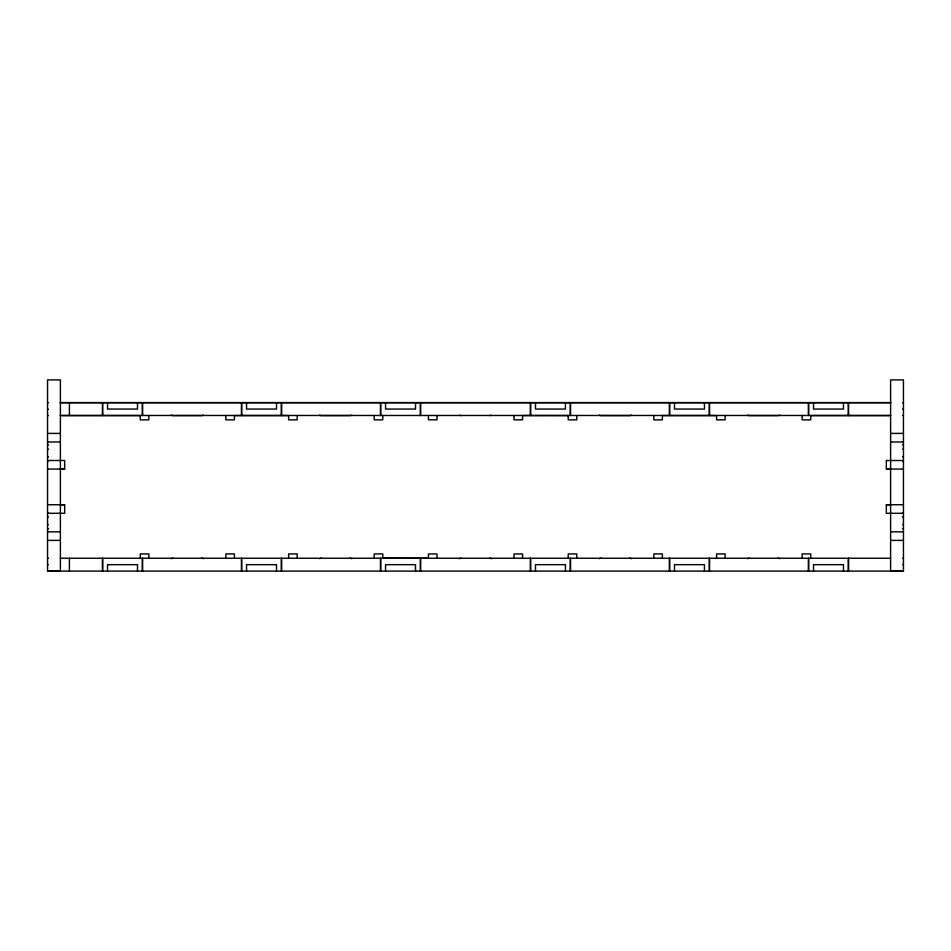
<?xml version="1.0" encoding="UTF-8"?>
<svg xmlns="http://www.w3.org/2000/svg" width="951" height="951" viewBox="0 0 951 951"><rect width="100%" height="100%" fill="white"/><g stroke="black" fill="none" stroke-linecap="round" stroke-linejoin="round"><path stroke-width="1.43" d="M60.21 402.642L890.79 402.642M47.55 402.665L48.358 402.737M60.388 402.665L890.611 402.665M902.642 402.737L903.45 402.737M47.55 409.156L48.358 409.156M902.642 409.156L903.45 409.156M60.388 415.48L890.611 415.48M47.55 415.575L48.358 415.575M60.388 415.575L140.273 415.575M234.421 415.575L288.629 415.575M662.372 415.575L716.578 415.575L716.578 419.855L725.137 419.819L725.137 415.539M810.727 415.575L890.611 415.575M902.642 415.575L903.45 415.575M47.55 433.406L60.388 433.406M890.611 433.406L903.45 433.406M47.55 441.965L60.388 441.965M890.611 441.965L903.45 441.965M47.55 444.937L48.358 444.937M902.642 444.937L903.45 444.937M47.55 449.157L48.358 449.157M902.642 449.157L903.45 449.157M47.55 456.884L48.358 456.884M902.642 456.884L903.45 456.884M47.55 460.51L64.668 460.474L64.668 469.069L47.55 469.069M903.45 460.51L886.332 460.51L886.332 469.069L903.45 469.069M47.55 461.104L48.358 461.104M902.642 461.104L903.45 461.104M60.388 469.033L64.668 469.033M886.332 469.033L890.611 469.033M60.388 504.696L64.668 504.696L64.668 513.29L47.55 513.29M890.611 504.696L886.332 504.696L886.332 513.29L903.45 513.29M47.55 504.731L64.668 504.731M886.332 504.731L903.45 504.731M47.55 512.696L48.358 512.696M902.642 512.696L903.45 512.696M47.55 516.916L48.358 516.916M902.642 516.916L903.45 516.916M47.55 524.643L48.358 524.643M902.642 524.643L903.45 524.643M47.55 528.863L48.358 528.863M902.642 528.863L903.45 528.863M47.55 531.835L60.388 531.835M890.611 531.835L903.45 531.835M47.55 540.394L60.388 540.394M890.611 540.394L903.45 540.394M47.55 558.225L48.358 558.225M60.388 558.249L890.611 558.249M902.642 558.225L903.45 558.225M47.55 564.644L48.358 564.644M902.642 564.644L903.45 564.644M47.55 571.064L60.388 571.064L60.388 379.913L47.55 379.913L47.55 571.087L903.45 571.087L903.45 379.913L890.611 379.913L890.611 571.087L903.45 571.064M568.222 415.575L522.575 415.539L522.575 419.819L514.015 419.819L514.015 415.504M848.53 402.642L848.53 415.48M848.53 558.249L848.53 571.087M848.351 402.642L848.351 415.48M848.351 558.249L848.351 571.087M843.466 402.642L843.466 409.061L813.509 409.061L813.509 402.642M843.466 571.087L843.466 564.668L813.509 564.668L813.509 571.087M810.727 415.539L810.727 419.855L802.168 419.855L802.168 415.539M810.727 558.225L810.727 553.91L802.168 553.946L802.168 558.225M808.623 402.642L808.623 415.48M808.623 558.249L808.623 571.087M808.445 402.642L808.445 415.48M808.445 558.249L808.445 571.087M725.137 558.225L725.137 553.91L716.578 553.946L716.578 558.225M709.517 402.642L709.517 415.48M709.517 558.249L709.517 571.087M709.339 402.642L709.339 415.48M709.339 558.249L709.339 571.087M704.453 402.642L704.453 409.061L674.497 409.061L674.497 402.642M704.453 571.087L704.453 564.668L674.497 564.668L674.497 571.087M669.611 402.642L669.611 415.48M669.611 558.249L669.611 571.087M669.433 402.642L669.433 415.48M669.433 558.249L669.433 571.087M662.372 415.539L662.372 419.855L653.812 419.855L653.812 415.575M662.372 558.225L662.372 553.91L653.812 553.946L653.812 558.225M576.781 415.539L576.781 419.855L568.222 419.855L568.222 415.539M576.781 558.225L576.781 553.91L568.222 553.946L568.222 558.225M570.505 402.642L570.505 415.48M570.505 558.249L570.505 571.087M570.327 402.642L570.327 415.48M570.327 558.249L570.327 571.087M565.441 402.642L565.441 409.061L535.484 409.061L535.484 402.642M565.441 571.087L565.441 564.668L535.484 564.668L535.484 571.087M530.599 402.642L530.599 415.48M530.599 558.249L530.599 571.087M530.42 402.642L530.42 415.48M530.42 558.249L530.42 571.087M522.575 558.249L522.575 553.946L514.015 553.969L514.015 558.249M436.985 415.504L436.985 419.819L428.425 419.819L428.425 415.504M436.985 558.249L436.985 553.946L428.425 553.969L428.425 558.249L382.777 558.225L382.777 553.91L374.219 553.946L374.219 558.225M420.58 402.642L420.58 415.48M420.58 558.249L420.58 571.087M420.401 402.642L420.401 415.48M420.401 558.249L420.401 571.087M415.516 402.642L415.516 409.061L385.559 409.061L385.559 402.642M415.516 571.087L415.516 564.668L385.559 564.668L385.559 571.087M382.777 415.539L382.777 419.855L374.219 419.855L374.219 415.539M380.673 402.642L380.673 415.48M380.673 558.249L380.673 571.087M380.495 402.642L380.495 415.48M380.495 558.249L380.495 571.087M297.188 415.539L297.188 419.855L288.629 419.855L288.629 415.539M297.188 558.225L297.188 553.91L288.629 553.946L288.629 558.225M281.567 402.642L281.567 415.48M281.567 558.249L281.567 571.087M281.389 402.642L281.389 415.48M281.389 558.249L281.389 571.087M276.503 402.642L276.503 409.061L246.547 409.061L246.547 402.642M276.503 571.087L276.503 564.668L246.547 564.668L246.547 571.087M241.661 402.642L241.661 415.48M241.661 558.249L241.661 571.087M241.483 402.642L241.483 415.48M241.483 558.249L241.483 571.087M234.421 415.539L234.421 419.855L225.862 419.855L225.862 415.539M234.421 558.225L234.421 553.91L225.862 553.946L225.862 558.225M148.832 415.539L148.832 419.855L140.273 419.855L140.273 415.539M148.832 558.225L148.832 553.91L140.273 553.946L140.273 558.225M142.555 402.642L142.555 415.48M142.555 558.249L142.555 571.087M142.377 402.642L142.377 415.48M142.377 558.249L142.377 571.087M137.491 402.642L137.491 409.061L107.534 409.061L107.534 402.642M137.491 571.087L137.491 564.668L107.534 564.668L107.534 571.087M102.649 402.642L102.649 415.48M102.649 558.249L102.649 571.087M102.47 402.642L102.47 415.48M102.47 558.249L102.47 571.087M69.411 402.642L69.411 415.48M69.411 558.249L69.411 571.087M489.765 558.249A3.21 3.21 0 0 1 491.524 558.772M459.476 558.772A3.21 3.21 0 0 1 461.235 558.249M201.612 558.225A3.21 3.21 0 0 1 203.371 558.748M171.323 558.748A3.21 3.21 0 0 1 173.082 558.225M349.968 558.225A3.21 3.21 0 0 1 351.727 558.748M319.679 558.748A3.21 3.21 0 0 1 321.438 558.225M203.371 415.052A3.21 3.21 0 0 1 201.612 415.575L173.082 415.575A3.21 3.21 0 0 1 171.323 415.052M351.727 415.052A3.21 3.21 0 0 1 349.968 415.575L321.438 415.575A3.21 3.21 0 0 1 319.679 415.052M629.562 558.225A3.21 3.21 0 0 1 631.321 558.748M599.273 558.748A3.21 3.21 0 0 1 601.032 558.225M777.918 558.225A3.21 3.21 0 0 1 779.677 558.748M747.629 558.748A3.21 3.21 0 0 1 749.388 558.225M631.321 415.052A3.21 3.21 0 0 1 629.562 415.575L601.032 415.575A3.21 3.21 0 0 1 599.273 415.052M779.677 415.052A3.21 3.21 0 0 1 777.918 415.575L749.388 415.575A3.21 3.21 0 0 1 747.629 415.052M491.239 415.183A3.21 3.21 0 0 1 489.765 415.539M461.235 415.539A3.21 3.21 0 0 1 459.761 415.183"/></g></svg>
